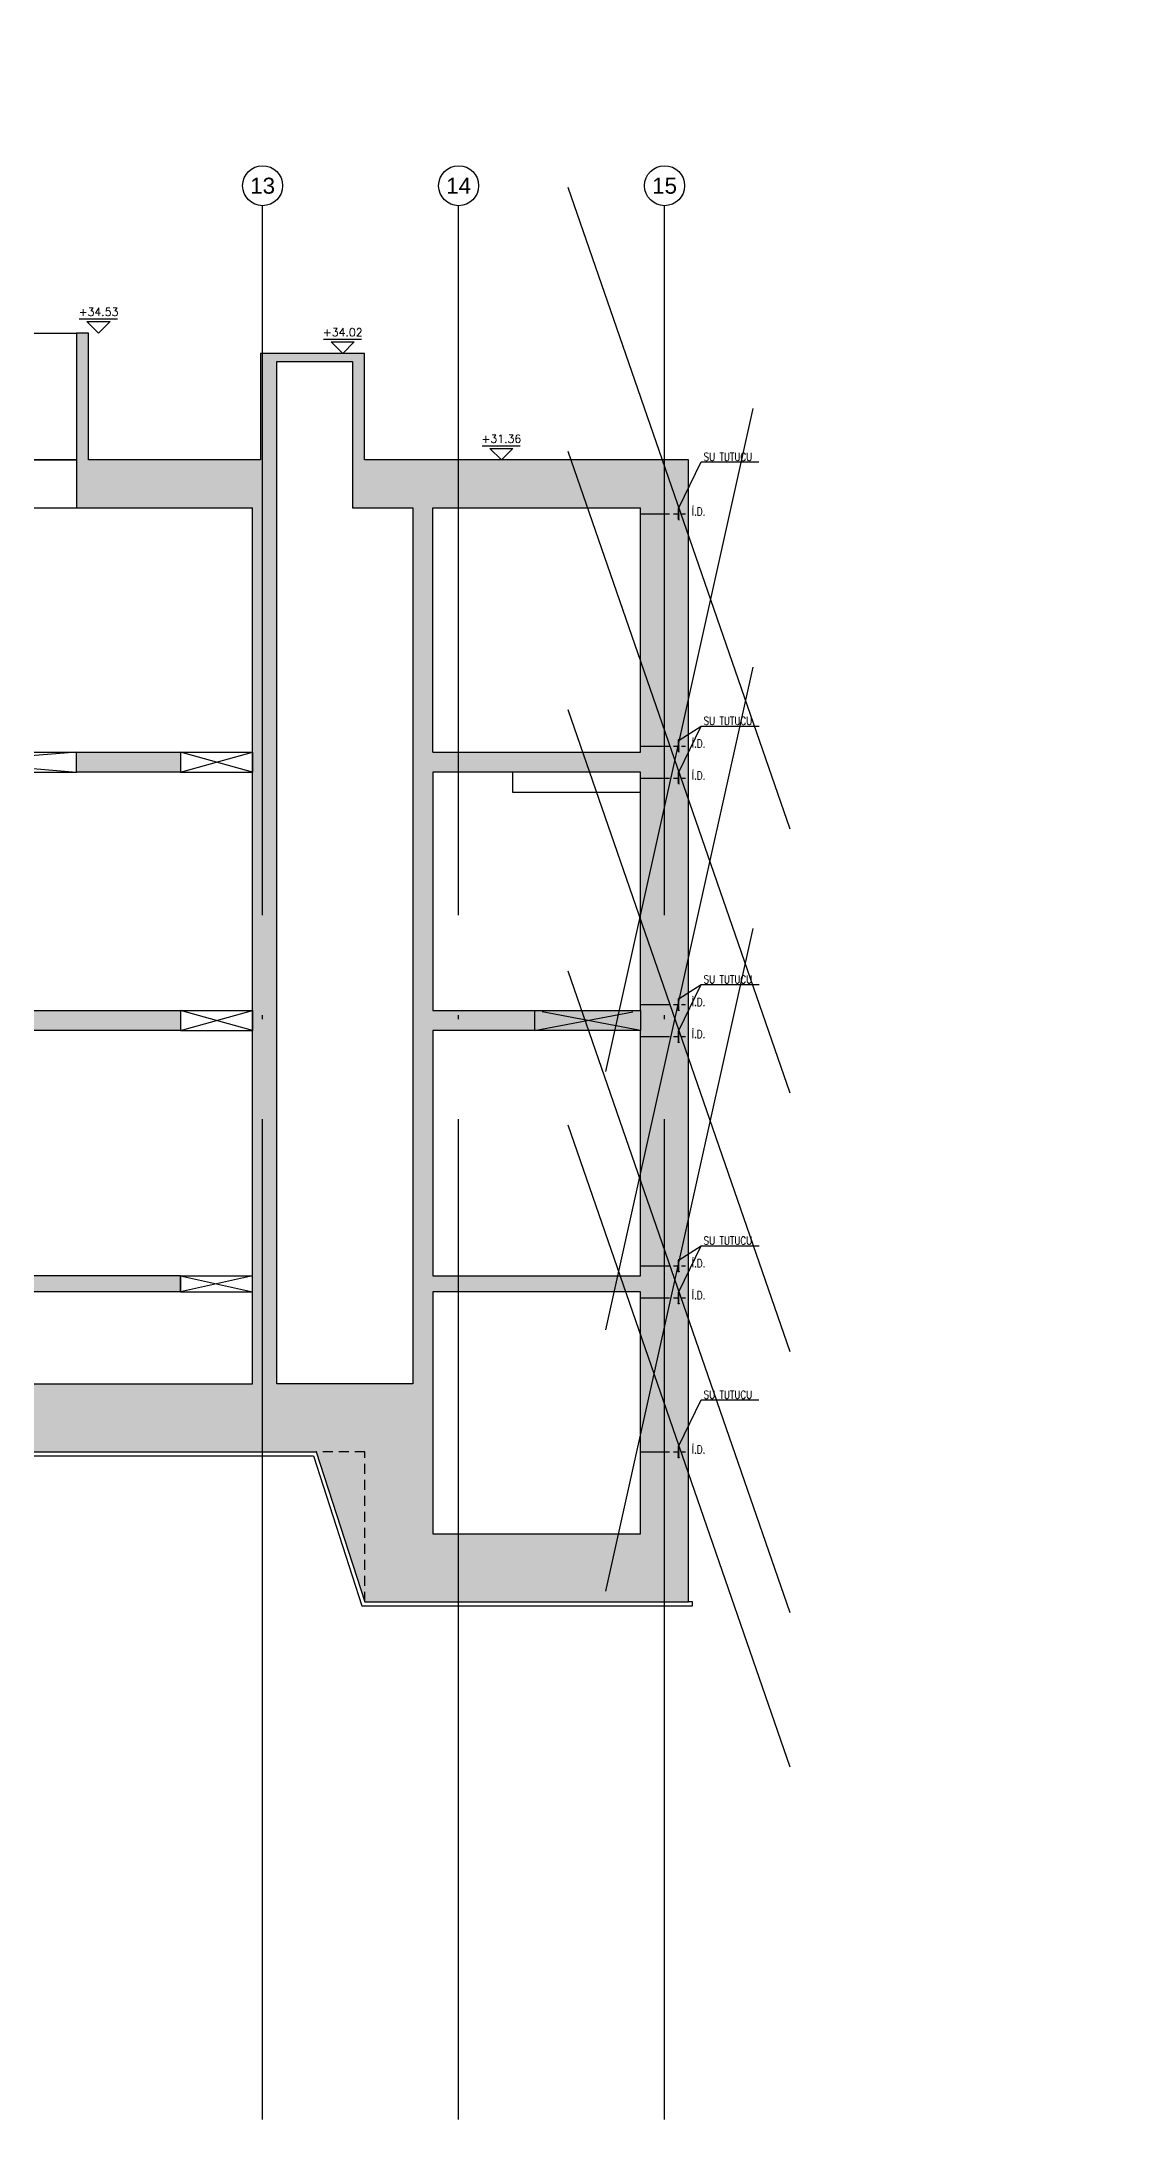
# Model space of a CAD drawing. Header units: millimetres. Extents: x 400408 to 401363, y 4543987 to 4544157.
# Drawn here: x 400778.5 to 400805.6, y 4544019.6 to 4544071.5 of the extents above; entities that cross this region are included whole.
import ezdxf
from ezdxf.enums import TextEntityAlignment as Align

# ---------------------------------------------------------------- set-up
doc = ezdxf.new("R2010")
doc.units = ezdxf.units.MM
for name, pattern in [('ACAD_ISO05W100', [33, 24, -3, 0, -3, 0, -3]), ('AKS', [3, 2.5, -0.25, 0, -0.25]), ('CIZGI', [0.4, 0.25, -0.15]), ('CONTINU', [0])]:
    doc.linetypes.add(name, pattern=pattern)
for name, color, linetype in [('aks prota', 2, 'AKS'), ('caks prota', 4, 'Continuous'), ('görünüş prota', 4, 'Continuous'), ('inşaat derzi prota', 11, 'Continuous'), ('kesik prota', 2, 'CIZGI'), ('kesit prota', 1, 'Continuous'), ('kesit tarama prota', 252, 'Continuous'), ('kot prota', 4, 'Continuous'), ('not yazısı prota', 6, 'Continuous'), ('not çizgisi prota', 4, 'Continuous'), ('PRT-CST-rc_level', 6, 'Continuous'), ('PRT-CST-rc_levermark', 4, 'Continuous'), ('st_s_su tutucu', 2, 'Continuous'), ('st_s_ölçü', 4, 'Continuous'), ('taks prota', 7, 'Continuous')]:
    doc.layers.add(name, color=color, linetype=linetype)
doc.styles.add('OLCU', font='romanstw.shx')
doc.styles.add('TAKS', font='Arial Unicode.ttf')
doc.styles.add('TSIMPLEX', font='romanstw.shx')
doc.dimstyles.new('1-50', dxfattribs={"dimtxt": 10, "dimasz": 4, "dimexe": 4, "dimexo": 8, "dimgap": 4, "dimtad": 1, "dimdec": 1, "dimrnd": 0.05, "dimzin": 9, "dimdsep": 46, "dimtxsty": 'OLCU', "dimblk1": 'OBLIQUE', "dimblk2": 'OBLIQUE', "dimsah": 1, "dimcen": 2, "dimdle": 4, "dimclrd": 4, "dimclre": 4, "dimclrt": 3, "dimadec": 1, "dimazin": 0, "dimtfac": 1, "dimtdec": 1, "dimtix": 1, "dimtmove": 2, "dimatfit": 3, "dimldrblk": 'OBLIQUE', "dimfxl": 1, "dimtvp": 1, "dimtolj": 1, "dimtzin": 1, "dimarcsym": 0})

# ---------------------------------------------------------------- blocks, each defined once
blk = doc.blocks.new('KOTK5')
at = {"layer": 'PRT-CST-rc_levermark'}
blk.add_line((217, 160), (-213, 160), dxfattribs=at)
blk.add_lwpolyline([(130, 130), (-130, 130), (0, 0)], close=True, dxfattribs=at)
at = {"layer": 'PRT-CST-rc_level', "style": 'OLCU'}
blk.add_attdef('000.00', text='', height=90, dxfattribs=at).set_placement((0, 193), align=Align.CENTER)
blk = doc.blocks.new('_Oblique')
at = {"layer": 'st_s_ölçü', "lineweight": -2}
blk.add_line((-0.5, -0.5), (0.5, 0.5), dxfattribs=at)
blk = doc.blocks.new('D')
at = {"layer": 'st_s_su tutucu', "linetype": 'CONTINU', "ltscale": 0.2}
for p, q in [((-39988, 52508), (-39993, 52508)), ((-39993, 52508), (-39993, 52507)), ((-39993, 52507), (-39991, 52506)), ((-39993, 52449), (-39991, 52450)), ((-39991, 52499), (-39992, 52499)), ((-39992, 52499), (-39992, 52498)), ((-39992, 52498), (-39991, 52498)), ((-39991, 52489), (-39992, 52489)), ((-39992, 52489), (-39992, 52488)), ((-39992, 52488), (-39991, 52488)), ((-39991, 52479), (-39992, 52479)), ((-39992, 52479), (-39992, 52478)), ((-39992, 52478), (-39991, 52478)), ((-39992, 52468), (-39992, 52469)), ((-39992, 52469), (-39991, 52469)), ((-39991, 52468), (-39992, 52468)), ((-39992, 52458), (-39992, 52459)), ((-39992, 52459), (-39991, 52459)), ((-39991, 52458), (-39992, 52458)), ((-39991, 52506), (-39991, 52499)), ((-39991, 52498), (-39991, 52489)), ((-39991, 52488), (-39991, 52479)), ((-39991, 52469), (-39991, 52478)), ((-39991, 52459), (-39991, 52468)), ((-39991, 52450), (-39991, 52458)), ((-39990, 52506), (-39988, 52507)), ((-39990, 52499), (-39990, 52506)), ((-39989, 52499), (-39990, 52499)), ((-39990, 52489), (-39990, 52498)), ((-39990, 52498), (-39989, 52498)), ((-39989, 52489), (-39990, 52489)), ((-39990, 52479), (-39990, 52488)), ((-39990, 52488), (-39989, 52488)), ((-39989, 52479), (-39990, 52479)), ((-39990, 52478), (-39989, 52478)), ((-39990, 52478), (-39990, 52469)), ((-39990, 52469), (-39989, 52469)), ((-39989, 52468), (-39990, 52468)), ((-39990, 52468), (-39990, 52459)), ((-39990, 52459), (-39989, 52459)), ((-39989, 52458), (-39990, 52458)), ((-39990, 52458), (-39990, 52450)), ((-39990, 52450), (-39988, 52449)), ((-39989, 52498), (-39989, 52499)), ((-39989, 52488), (-39989, 52489)), ((-39989, 52478), (-39989, 52479)), ((-39989, 52469), (-39989, 52468)), ((-39989, 52459), (-39989, 52458)), ((-39988, 52507), (-39988, 52508)), ((-39993, 52448), (-39993, 52449)), ((-39988, 52448), (-39993, 52448)), ((-39988, 52449), (-39988, 52448))]:
    blk.add_line(p, q, dxfattribs=at)

msp = doc.modelspace()

# ---------------------------------------------------------------- hatches: boundary and pattern name
at = {"layer": 'kesit tarama prota'}
h = msp.add_hatch(color=256, dxfattribs=at)
h.dxf.hatch_style = 1
h.paths.add_polyline_path([(400730.413, 4544024.445), (400706.148, 4544024.445), (400706.148, 4544026.075), (400751.913, 4544026.075), (400751.913, 4544024.445), (400731.753, 4544024.445), (400731.753, 4544021.895), (400765.354, 4544021.895), (400765.354, 4544024.445), (400765.354, 4544037.955), (400765.328, 4544037.955), (400765.328, 4544040.255), (400765.828, 4544040.255), (400765.828, 4544040.455), (400768.207, 4544040.455), (400768.207, 4544037.955), (400765.354, 4544037.955), (400765.354, 4544036.255), (400785.382, 4544036.255), (400786.592, 4544032.505), (400794.689, 4544032.505), (400794.689, 4544061.045), (400786.587, 4544061.045), (400786.587, 4544063.705), (400783.989, 4544063.705), (400783.989, 4544061.045), (400779.689, 4544061.045), (400779.689, 4544064.215), (400779.389, 4544064.215), (400779.389, 4544059.845), (400783.789, 4544059.845), (400783.789, 4544053.745), (400783.789, 4544053.245), (400783.789, 4544047.285), (400783.789, 4544046.785), (400783.789, 4544037.955), (400768.507, 4544037.955), (400768.507, 4544040.255), (400781.989, 4544040.255), (400781.989, 4544040.655), (400765.628, 4544040.655), (400765.628, 4544040.455), (400765.328, 4544040.455), (400765.328, 4544040.845), (400765.028, 4544040.845), (400765.028, 4544041.015), (400764.728, 4544041.015), (400764.728, 4544041.185), (400764.428, 4544041.185), (400764.428, 4544041.355), (400764.128, 4544041.355), (400764.128, 4544041.525), (400763.828, 4544041.525), (400763.828, 4544041.695), (400763.528, 4544041.695), (400763.528, 4544041.865), (400763.228, 4544041.865), (400763.228, 4544042.035), (400762.928, 4544042.035), (400762.928, 4544042.205), (400762.628, 4544042.205), (400762.628, 4544042.375), (400762.328, 4544042.375), (400762.328, 4544042.545), (400762.028, 4544042.545), (400762.028, 4544042.715), (400761.728, 4544042.715), (400761.728, 4544042.885), (400760.528, 4544042.885), (400760.528, 4544043.055), (400760.228, 4544043.055), (400760.228, 4544043.225), (400759.928, 4544043.225), (400759.928, 4544043.395), (400759.628, 4544043.395), (400759.628, 4544043.565), (400759.328, 4544043.565), (400759.328, 4544043.735), (400759.028, 4544043.735), (400759.028, 4544043.905), (400758.728, 4544043.905), (400758.728, 4544044.075), (400758.428, 4544044.075), (400758.428, 4544044.245), (400758.128, 4544044.245), (400758.128, 4544044.415), (400757.828, 4544044.415), (400757.828, 4544044.585), (400757.528, 4544044.585), (400757.528, 4544044.755), (400757.228, 4544044.755), (400757.228, 4544044.925), (400756.928, 4544044.925), (400756.928, 4544045.095), (400755.728, 4544045.095), (400755.728, 4544045.265), (400755.428, 4544045.265), (400755.428, 4544045.435), (400755.128, 4544045.435), (400755.128, 4544045.605), (400754.828, 4544045.605), (400754.828, 4544045.775), (400754.528, 4544045.775), (400754.528, 4544045.945), (400754.228, 4544045.945), (400754.228, 4544046.115), (400753.928, 4544046.115), (400753.928, 4544046.285), (400753.628, 4544046.285), (400753.628, 4544046.455), (400753.328, 4544046.455), (400753.328, 4544046.625), (400753.028, 4544046.625), (400753.028, 4544046.795), (400752.728, 4544046.795), (400752.728, 4544046.965), (400752.428, 4544046.965), (400752.428, 4544047.135), (400752.128, 4544047.135), (400752.128, 4544047.285), (400736.904, 4544047.285), (400736.904, 4544053.195), (400736.604, 4544053.195), (400736.604, 4544047.285), (400730.604, 4544047.285), (400730.604, 4544053.195), (400730.304, 4544053.195), (400730.304, 4544047.285), (400730.304, 4544047.185), (400730.054, 4544047.185), (400730.054, 4544047.285), (400714.794, 4544047.285), (400714.794, 4544046.785), (400749.578, 4544046.785), (400749.578, 4544045.285), (400753.9, 4544045.285), (400761.92, 4544040.655), (400717.094, 4544040.655), (400717.094, 4544040.255), (400762.407, 4544040.255), (400762.407, 4544037.955), (400741.624, 4544037.955), (400741.624, 4544040.205), (400741.324, 4544040.205), (400741.324, 4544037.955), (400724.324, 4544037.955), (400724.324, 4544040.205), (400724.024, 4544040.205), (400724.024, 4544037.955), (400717.194, 4544037.955), (400717.194, 4544036.955), (400762.292, 4544036.955), (400762.292, 4544032.495), (400717.194, 4544032.495), (400717.194, 4544030.995), (400715.094, 4544030.995), (400715.094, 4544032.495), (400697.783, 4544032.495), (400697.783, 4544032.295), (400697.483, 4544032.295), (400697.483, 4544032.685), (400697.193, 4544032.685), (400697.193, 4544032.855), (400696.903, 4544032.855), (400696.903, 4544033.025), (400696.613, 4544033.025), (400696.613, 4544033.195), (400696.323, 4544033.195), (400696.323, 4544033.365), (400696.033, 4544033.365), (400696.033, 4544033.535), (400695.743, 4544033.535), (400695.743, 4544033.705), (400695.453, 4544033.705), (400695.453, 4544033.875), (400695.163, 4544033.875), (400695.163, 4544034.045), (400694.873, 4544034.045), (400694.873, 4544034.215), (400694.583, 4544034.215), (400694.583, 4544034.385), (400694.293, 4544034.385), (400694.293, 4544034.555), (400694.003, 4544034.555), (400694.003, 4544034.725), (400693.713, 4544034.725), (400693.713, 4544034.895), (400693.423, 4544034.895), (400693.423, 4544035.065), (400693.133, 4544035.065), (400693.133, 4544035.235), (400691.643, 4544035.235), (400691.643, 4544035.405), (400691.353, 4544035.405), (400691.353, 4544035.575), (400691.063, 4544035.575), (400691.063, 4544035.745), (400690.773, 4544035.745), (400690.773, 4544035.915), (400690.483, 4544035.915), (400690.483, 4544036.085), (400690.193, 4544036.085), (400690.193, 4544036.255), (400689.903, 4544036.255), (400689.903, 4544036.425), (400689.613, 4544036.425), (400689.613, 4544036.595), (400689.323, 4544036.595), (400689.323, 4544036.765), (400689.033, 4544036.765), (400689.033, 4544036.935), (400688.743, 4544036.935), (400688.743, 4544037.105), (400688.453, 4544037.105), (400688.453, 4544037.275), (400688.163, 4544037.275), (400688.163, 4544037.445), (400687.873, 4544037.445), (400687.873, 4544037.615), (400687.583, 4544037.615), (400687.583, 4544037.785), (400687.293, 4544037.785), (400687.293, 4544037.955), (400685.803, 4544037.955), (400685.803, 4544038.125), (400685.513, 4544038.125), (400685.513, 4544038.295), (400685.223, 4544038.295), (400685.223, 4544038.465), (400684.933, 4544038.465), (400684.933, 4544038.635), (400684.643, 4544038.635), (400684.643, 4544038.805), (400684.353, 4544038.805), (400684.353, 4544038.975), (400684.063, 4544038.975), (400684.063, 4544039.145), (400683.773, 4544039.145), (400683.773, 4544039.315), (400683.483, 4544039.315), (400683.483, 4544039.485), (400683.193, 4544039.485), (400683.193, 4544039.655), (400682.903, 4544039.655), (400682.903, 4544039.825), (400682.613, 4544039.825), (400682.613, 4544039.995), (400682.323, 4544039.995), (400682.323, 4544040.165), (400682.033, 4544040.165), (400682.033, 4544040.335), (400681.743, 4544040.335), (400681.743, 4544040.505), (400681.453, 4544040.505), (400681.453, 4544040.655), (400654.889, 4544040.655), (400654.889, 4544046.785), (400662.439, 4544046.785), (400662.439, 4544047.285), (400654.889, 4544047.285), (400654.889, 4544053.245), (400691.35, 4544053.245), (400691.35, 4544053.745), (400654.889, 4544053.745), (400654.889, 4544059.845), (400673.196, 4544059.845), (400673.196, 4544062.425), (400672.896, 4544062.425), (400672.896, 4544061.045), (400654.689, 4544061.045), (400654.689, 4544061.575), (400652.089, 4544061.575), (400652.089, 4544061.045), (400643.989, 4544061.045), (400643.989, 4544036.255), (400655.78, 4544036.255), (400656.989, 4544032.505), (400663.739, 4544032.505), (400664.949, 4544036.255), (400680.741, 4544036.255), (400683.421, 4544030.895), (400692.708, 4544030.895), (400692.708, 4544032.495), (400691.643, 4544032.495), (400691.643, 4544035.035), (400692.788, 4544035.035), (400697.183, 4544032.459), (400697.183, 4544031.465), (400695.766, 4544031.465), (400695.766, 4544032.095), (400694.611, 4544032.095), (400694.611, 4544032.495), (400692.708, 4544032.495), (400692.708, 4544030.895), (400692.708, 4544024.445), (400692.708, 4544021.895), (400730.413, 4544021.895)])
h.paths.add_polyline_path([(400704.447, 4544026.375), (400704.447, 4544026.075), (400705.722, 4544026.075), (400705.722, 4544024.445), (400704.633, 4544024.445), (400702.95, 4544023.895), (400700.67, 4544023.895), (400698.987, 4544024.445), (400695.771, 4544024.445), (400695.771, 4544030.595), (400701.213, 4544030.595), (400701.213, 4544031.895), (400714.494, 4544031.895), (400714.494, 4544030.395), (400717.794, 4544030.395), (400717.794, 4544031.895), (400762.292, 4544031.895), (400762.292, 4544024.445), (400759.075, 4544024.445), (400757.392, 4544023.895), (400755.112, 4544023.895), (400753.429, 4544024.445), (400752.34, 4544024.445), (400752.34, 4544026.075), (400753.615, 4544026.075), (400753.615, 4544026.375)], flags=16)
h.paths.add_polyline_path([(400700.613, 4544030.995), (400697.483, 4544030.995), (400697.483, 4544032.095), (400697.983, 4544032.095), (400697.983, 4544032.295), (400700.613, 4544032.295)], flags=16)
h.paths.add_polyline_path([(400691.343, 4544032.495), (400685.121, 4544032.495), (400685.121, 4544037.355), (400685.121, 4544037.955), (400679.934, 4544037.955), (400679.934, 4544040.455), (400681.142, 4544040.455), (400685.121, 4544038.123), (400685.121, 4544037.955), (400685.121, 4544037.355), (400686.339, 4544037.355), (400691.343, 4544034.466)], flags=16)
h.paths.add_polyline_path([(400679.634, 4544037.955), (400662.339, 4544037.955), (400662.039, 4544037.955), (400662.039, 4544034.205), (400658.689, 4544034.205), (400658.689, 4544037.955), (400658.389, 4544037.955), (400654.889, 4544037.955), (400654.889, 4544040.255), (400679.634, 4544040.255)], flags=16)
h.paths.add_polyline_path([(400750.178, 4544045.785), (400750.178, 4544047.085), (400751.811, 4544047.085), (400754.034, 4544045.825), (400754.034, 4544045.785)], flags=16)
h.paths.add_polyline_path([(400755.728, 4544044.807), (400755.728, 4544044.895), (400756.576, 4544044.895), (400760.228, 4544042.825), (400760.228, 4544042.209)], flags=16)
h.paths.add_polyline_path([(400760.528, 4544042.036), (400760.528, 4544042.685), (400761.376, 4544042.685), (400765.028, 4544040.615), (400765.028, 4544037.955), (400762.907, 4544037.955), (400762.907, 4544040.662)], flags=16)
h.paths.add_polyline_path([(400654.289, 4544037.955), (400650.889, 4544037.955), (400650.889, 4544059.845), (400652.389, 4544059.845), (400652.389, 4544061.275), (400654.289, 4544061.275)], flags=16)
h.paths.add_polyline_path([(400650.389, 4544037.955), (400645.189, 4544037.955), (400645.189, 4544040.255), (400650.389, 4544040.255)], flags=16)
h.paths.add_polyline_path([(400650.389, 4544040.655), (400645.189, 4544040.655), (400645.189, 4544046.785), (400650.389, 4544046.785)], flags=16)
h.paths.add_polyline_path([(400650.389, 4544047.285), (400645.189, 4544047.285), (400645.189, 4544053.245), (400650.389, 4544053.245)], flags=16)
h.paths.add_polyline_path([(400650.389, 4544053.745), (400645.189, 4544053.745), (400645.189, 4544059.845), (400650.389, 4544059.845)], flags=16)
h.paths.add_polyline_path([(400784.392, 4544037.955), (400784.392, 4544063.505), (400786.287, 4544063.505), (400786.287, 4544059.845), (400787.792, 4544059.845), (400787.792, 4544037.955)], flags=16)
h.paths.add_polyline_path([(400788.292, 4544034.205), (400788.292, 4544040.255), (400793.489, 4544040.255), (400793.489, 4544037.955), (400793.489, 4544034.205)], flags=16)
h.paths.add_polyline_path([(400788.292, 4544040.655), (400788.292, 4544046.785), (400793.489, 4544046.785), (400793.489, 4544040.655)], flags=16)
h.paths.add_polyline_path([(400788.292, 4544047.285), (400788.292, 4544053.245), (400793.489, 4544053.245), (400793.489, 4544047.285)], flags=16)
h.paths.add_polyline_path([(400788.292, 4544053.745), (400788.292, 4544059.845), (400793.489, 4544059.845), (400793.489, 4544053.745)], flags=16)
h = msp.add_hatch(color=256, dxfattribs=at)
h.dxf.hatch_style = 1
h.paths.add_polyline_path([(400781.989, 4544053.245), (400779.389, 4544053.245), (400779.389, 4544053.745), (400781.989, 4544053.745)], flags=17)
h = msp.add_hatch(color=256, dxfattribs=at)
h.dxf.hatch_style = 1
h.paths.add_polyline_path([(400781.989, 4544046.785), (400766.602, 4544046.785), (400766.602, 4544047.285), (400781.989, 4544047.285)], flags=17)

# ---------------------------------------------------------------- linework, layer by layer
at = {"layer": 'aks prota', "ltscale": 10}
for p, q in [((400784.039, 4544019.57), (400784.039, 4544067.399)), ((400788.939, 4544019.57), (400788.939, 4544067.399)), ((400794.089, 4544019.57), (400794.089, 4544067.399))]:
    msp.add_line(p, q, dxfattribs=at)
at = {"layer": 'caks prota', "ltscale": 0.05}
for centre in [(400784.041, 4544067.899), (400788.941, 4544067.899), (400794.089, 4544067.899)]:
    msp.add_circle(centre, 0.5, dxfattribs=at)
at = {"layer": 'görünüş prota', "color": 4}
for points in [[(400773.291, 4544064.215), (400779.389, 4544064.215)], [(400773.291, 4544061.045), (400779.389, 4544061.045)], [(400773.291, 4544059.845), (400779.389, 4544059.845)], [(400773.291, 4544053.745), (400779.389, 4544053.745)], [(400781.989, 4544053.745), (400783.789, 4544053.745)], [(400773.291, 4544053.245), (400779.389, 4544053.245)], [(400781.989, 4544053.245), (400783.789, 4544053.245)], [(400790.289, 4544053.245), (400790.289, 4544052.745), (400793.489, 4544052.745)], [(400781.989, 4544047.285), (400783.789, 4544047.285)], [(400781.989, 4544046.785), (400783.789, 4544046.785)], [(400781.989, 4544040.655), (400783.789, 4544040.655)], [(400781.989, 4544040.255), (400783.789, 4544040.255)]]:
    msp.add_lwpolyline(points, dxfattribs=at)
at = {"layer": 'görünüş prota'}
msp.add_lwpolyline([(400768.778, 4544036.155), (400785.31, 4544036.155), (400786.519, 4544032.405), (400794.789, 4544032.405), (400794.789, 4544032.505), (400794.689, 4544032.505)], dxfattribs=at)
at = {"layer": 'inşaat derzi prota', "linetype": 'ACAD_ISO05W100', "ltscale": 0.03}
for points in [[(400793.489, 4544059.695), (400794.689, 4544059.695)], [(400793.489, 4544053.895), (400794.689, 4544053.895)], [(400793.489, 4544053.095), (400794.689, 4544053.095)], [(400793.489, 4544047.436), (400794.689, 4544047.436)], [(400793.489, 4544046.636), (400794.689, 4544046.636)], [(400793.489, 4544040.906), (400794.689, 4544040.906)], [(400793.489, 4544040.106), (400794.689, 4544040.106)], [(400793.489, 4544036.255), (400794.689, 4544036.255)]]:
    msp.add_lwpolyline(points, dxfattribs=at)
at = {"layer": 'kesik prota', "ltscale": 10}
for points in [[(400773.291, 4544053.745), (400779.389, 4544053.245), (400779.389, 4544053.745), (400773.291, 4544053.245), (400773.291, 4544053.745)], [(400781.989, 4544053.745), (400781.989, 4544053.245), (400783.789, 4544053.745), (400783.789, 4544053.245), (400781.989, 4544053.745)], [(400781.989, 4544047.285), (400781.989, 4544046.785), (400783.789, 4544047.285), (400783.789, 4544046.785), (400781.989, 4544047.285)], [(400790.839, 4544047.285), (400790.839, 4544046.785), (400793.489, 4544047.285), (400793.489, 4544046.785), (400790.839, 4544047.285)], [(400781.989, 4544040.655), (400783.789, 4544040.255), (400783.789, 4544040.655), (400781.989, 4544040.255), (400781.989, 4544040.655)]]:
    msp.add_lwpolyline(points, dxfattribs=at)
at = {"layer": 'kesik prota'}
msp.add_lwpolyline([(400786.592, 4544032.505), (400786.592, 4544036.255), (400785.382, 4544036.255)], dxfattribs=at)
at = {"layer": 'kesit prota', "color": 1}
for points in [[(400794.689, 4544061.045), (400786.587, 4544061.045), (400786.587, 4544063.705), (400783.989, 4544063.705), (400783.989, 4544061.045), (400779.689, 4544061.045), (400779.689, 4544064.215), (400779.389, 4544064.215), (400779.389, 4544059.845), (400783.789, 4544059.845)], [(400779.389, 4544061.045), (400773.291, 4544061.045)], [(400786.592, 4544032.505), (400794.689, 4544032.505), (400794.689, 4544061.045)], [(400783.789, 4544053.745), (400783.789, 4544059.845)], [(400788.292, 4544053.745), (400793.489, 4544053.745), (400793.489, 4544059.845)], [(400788.292, 4544053.745), (400788.292, 4544059.845), (400793.489, 4544059.845)], [(400783.789, 4544053.245), (400783.789, 4544053.245), (400783.789, 4544053.745), (400783.789, 4544053.745)], [(400781.989, 4544040.655), (400781.989, 4544040.255), (400768.507, 4544040.255), (400768.507, 4544037.955), (400783.789, 4544037.955), (400783.789, 4544046.785), (400783.789, 4544046.785), (400783.789, 4544047.285), (400783.789, 4544047.285), (400783.789, 4544053.245)], [(400793.489, 4544047.285), (400793.489, 4544053.245), (400788.292, 4544053.245)], [(400788.292, 4544053.245), (400788.292, 4544047.285), (400793.489, 4544047.285)], [(400788.292, 4544046.785), (400788.292, 4544040.655), (400793.489, 4544040.655), (400793.489, 4544046.785)], [(400793.489, 4544046.785), (400788.292, 4544046.785)], [(400765.354, 4544037.955), (400765.328, 4544037.955), (400765.328, 4544040.255), (400765.828, 4544040.255), (400765.828, 4544040.455), (400768.207, 4544040.455), (400768.207, 4544037.955), (400765.354, 4544037.955), (400765.354, 4544036.255), (400785.382, 4544036.255), (400786.592, 4544032.505)], [(400781.989, 4544040.655), (400765.628, 4544040.655)], [(400793.489, 4544037.955), (400793.489, 4544037.955), (400793.489, 4544040.255), (400788.292, 4544040.255)]]:
    msp.add_lwpolyline(points, dxfattribs=at)
for points in [[(400784.392, 4544063.505), (400786.287, 4544063.505), (400786.287, 4544059.845), (400787.792, 4544059.845), (400787.792, 4544037.955), (400784.392, 4544037.955)], [(400781.989, 4544053.245), (400779.389, 4544053.245), (400779.389, 4544053.745), (400781.989, 4544053.745)], [(400781.989, 4544046.785), (400766.602, 4544046.785), (400766.602, 4544047.285), (400781.989, 4544047.285)]]:
    msp.add_lwpolyline(points, close=True, dxfattribs=at)
at = {"layer": 'kesit prota'}
msp.add_lwpolyline([(400788.292, 4544040.255), (400788.292, 4544034.205), (400793.489, 4544034.205), (400793.489, 4544037.955)], dxfattribs=at)

# ---------------------------------------------------------------- block references
at = {"layer": 'kot prota', "linetype": 'CONTINU', "ltscale": 0.1}
ref = msp.add_blockref('KOTK5', (400779.939, 4544064.215), dxfattribs=dict(at, xscale=-0.002222222222222222, yscale=0.002222222222222222, zscale=0.002222222222222222, rotation=359.9999999999902))
ref.add_attrib('000.00', '+34.53', dxfattribs={"layer": 'PRT-CST-rc_level', "height": 0.2, "style": 'OLCU'}).set_placement((400779.939, 4544064.644), align=Align.CENTER)
ref = msp.add_blockref('KOTK5', (400786.043, 4544063.705), dxfattribs=dict(at, xscale=-0.002222222222222222, yscale=0.002222222222222222, zscale=0.002222222222222222, rotation=359.9999999999902))
ref.add_attrib('000.00', '+34.02', dxfattribs={"layer": 'PRT-CST-rc_level', "height": 0.2, "style": 'OLCU'}).set_placement((400786.043, 4544064.134), align=Align.CENTER)
ref = msp.add_blockref('KOTK5', (400790.009, 4544061.045), dxfattribs=dict(at, xscale=-0.002222222222222222, yscale=0.002222222222222222, zscale=0.002222222222222222, rotation=359.9999999999902))
ref.add_attrib('000.00', '+31.36', dxfattribs={"layer": 'PRT-CST-rc_level', "height": 0.2, "style": 'OLCU'}).set_placement((400790.009, 4544061.474), align=Align.CENTER)
at = {"layer": 'st_s_ölçü', "xscale": -0.004999999999999998, "yscale": 0.004999999999999998, "zscale": 0.004999999999999998, "rotation": 180}
for p in [(400994.391, 4544322.086), (400994.391, 4544316.286), (400994.391, 4544315.486), (400994.391, 4544309.827), (400994.391, 4544309.027), (400994.391, 4544303.297), (400994.391, 4544302.497), (400994.391, 4544298.646)]:
    msp.add_blockref('D', p, dxfattribs=at)

# ---------------------------------------------------------------- texts
at = {"layer": 'not yazısı prota', "ltscale": 0.05, "style": 'TSIMPLEX', "width": 0.8}
for s, p in [('SU TUTUCU', (400795.065, 4544061.023)), ('İ.D.', (400794.772, 4544059.656)), ('SU TUTUCU', (400795.065, 4544054.423)), ('İ.D.', (400794.772, 4544053.856)), ('İ.D.', (400794.772, 4544053.056)), ('SU TUTUCU', (400795.065, 4544047.963)), ('İ.D.', (400794.772, 4544047.397)), ('İ.D.', (400794.772, 4544046.597)), ('SU TUTUCU', (400795.065, 4544041.433)), ('İ.D.', (400794.772, 4544040.867)), ('İ.D.', (400794.772, 4544040.067)), ('SU TUTUCU', (400795.065, 4544037.583)), ('İ.D.', (400794.772, 4544036.216))]:
    msp.add_text(s, height=0.2, dxfattribs=at).set_placement(p)
at = {"layer": 'taks prota', "style": 'TAKS'}
for s, p in [('13', (400784.041, 4544067.899)), ('14', (400788.941, 4544067.899)), ('15', (400794.089, 4544067.899))]:
    msp.add_text(s, height=0.4, dxfattribs=at).set_placement(p, align=Align.MIDDLE_CENTER)

# ---------------------------------------------------------------- leaders
at = {"layer": 'not çizgisi prota'}
for points in [[(400794.445, 4544059.845), (400795.004, 4544060.995), (400796.442, 4544060.995)], [(400794.445, 4544053.245), (400795.004, 4544054.395), (400796.442, 4544054.395)], [(400794.452, 4544054.044), (400795.004, 4544054.395), (400796.454, 4544054.395)], [(400794.445, 4544046.786), (400795.004, 4544047.936), (400796.442, 4544047.936)], [(400794.452, 4544047.585), (400795.004, 4544047.936), (400796.454, 4544047.936)], [(400794.445, 4544040.256), (400795.004, 4544041.406), (400796.442, 4544041.406)], [(400794.452, 4544041.055), (400795.004, 4544041.406), (400796.454, 4544041.406)], [(400794.445, 4544036.405), (400795.004, 4544037.555), (400796.442, 4544037.555)]]:
    msp.add_leader(points, dimstyle='1-50', override={"dimasz": 12, "dimgap": 4, "dimtad": 0}, dxfattribs=at)

doc.saveas('drawing.dxf')
